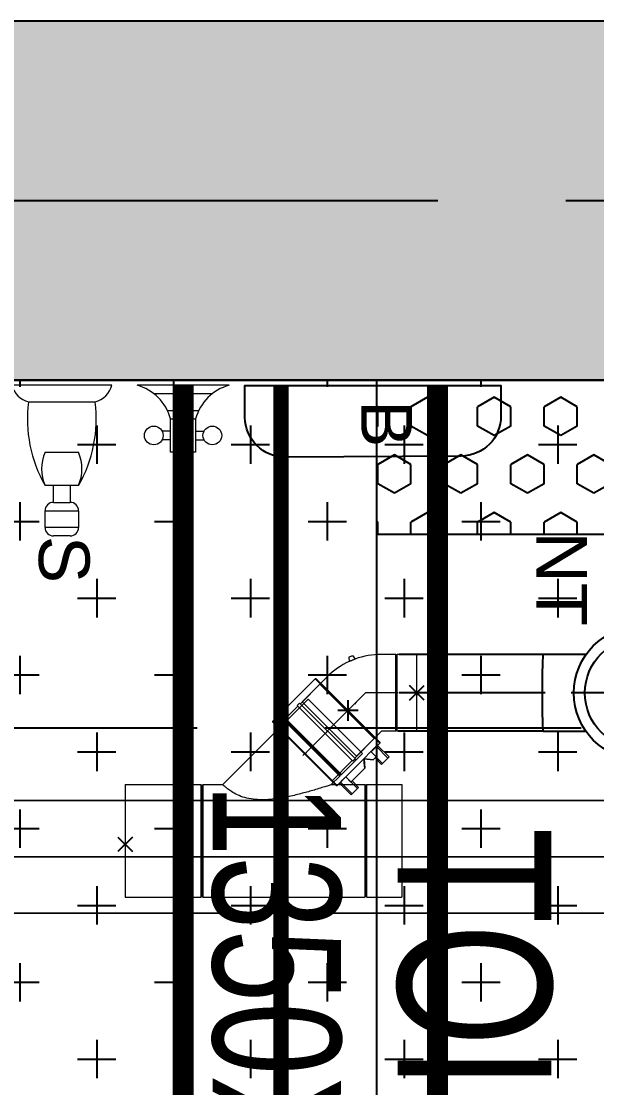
# Model space of a CAD drawing. Header units: millimetres. Extents: x -414464 to 1686, y -90036 to 108605.
# Drawn here: x -110087 to -109525, y -45646 to -44605 of the extents above; entities that cross this region are included whole.
import ezdxf
from ezdxf.lldxf.tags import DXFTag

# ---------------------------------------------------------------- set-up
doc = ezdxf.new("R2010")
doc.units = ezdxf.units.MM
doc.header["$LTSCALE"] = 1000
doc.header["$MEASUREMENT"] = 0
for name, pattern in [('$1$AUDIT_D_120904163729-0', [0]), ('$36$HIDDEN', [0.375, 0.25, -0.125]), ('AUDIT_D_120904163729-0', [0]), ('T8(T9 IS SIMILAR) - DIMENSION & TEXTING$1$AUDIT_D_120904163729-0', [0]), ('T8(T9 IS SIMILAR) - DIMENSION & TEXTING$1$CENTERX2', [101.6, 63.5, -12.7, 12.7, -12.7]), ('T8(T9 IS SIMILAR) - DIMENSION & TEXTING$1$HIDDEN', [0.375, 0.25, -0.125]), ('T8_REFUGE COLUMNS$1$CENTER2', [1.125, 0.75, -0.125, 0.125, -0.125])]:
    doc.linetypes.add(name, pattern=pattern)
doc.layers.get('0').update_dxf_attribs({"linetype": 'AUDIT_D_120904163729-0'})
for name, color, linetype in [('$0$A-HATCH -160', 251, '$1$AUDIT_D_120904163729-0'), ('$21$A-DIMENSIONS', 2, '$36$HIDDEN'), ('3BHK-A$1$A-TOI SUNK 50MM', 8, 'Continuous'), ('3BHK-A$1$ELEV.', 5, 'Continuous'), ('3BHK-A$1$LEDGE WALL', 5, 'Continuous'), ('a-rcc', 3, 'Continuous'), ('T8(T9 IS SIMILAR) - DIMENSION & TEXTING$1$A-DIMENSIONS', 2, 'T8(T9 IS SIMILAR) - DIMENSION & TEXTING$1$HIDDEN'), ('T8(T9 IS SIMILAR) - DIMENSION & TEXTING$1$A-PLUMBING', 7, 'T8(T9 IS SIMILAR) - DIMENSION & TEXTING$1$AUDIT_D_120904163729-0'), ('T8(T9 IS SIMILAR) - DIMENSION & TEXTING$1$pl-110 dia soil pipe', 1, 'Continuous'), ('T8(T9 IS SIMILAR) - DIMENSION & TEXTING$1$pl-110 dia soil pipe1', 1, 'Continuous'), ('T8(T9 IS SIMILAR) - DIMENSION & TEXTING$1$pl-75 dia waste pipe', 3, 'Continuous'), ('T8(T9 IS SIMILAR) - DIMENSION & TEXTING$1$pl-75 dia waste pipe1', 3, 'Continuous'), ('T8(T9 IS SIMILAR) - DIMENSION & TEXTING$1$PL-FITTINGS', 5, 'Continuous'), ('T8(T9 IS SIMILAR) - DIMENSION & TEXTING$1$U-TI-75MM WASTE WATER PIPE', 3, 'Continuous'), ('T8(T9 IS SIMILAR) - DIMENSION & TEXTING$1$U-TI-TEXT', 7, 'Continuous'), ('T8(T9 IS SIMILAR) - DIMENSION & TEXTING$1$U-TI-WS', 5, 'Continuous'), ('T8(T9 IS SIMILAR)$1$$6$a-beam 2', 50, 'Continuous'), ('T8_REFUGE COLUMNS$1$A-CENTERLINE', 193, 'T8_REFUGE COLUMNS$1$CENTER2'), ('T8_REFUGE COLUMNS$1$A-RCC COLS', 3, 'Continuous'), ('T8_TYPICAL COLUMNS$1$A-RCC COLS', 3, 'Continuous')]:
    doc.layers.add(name, color=color, linetype=linetype)
for name, color, linetype, lineweight in [('T8(T9 IS SIMILAR) - DIMENSION & TEXTING$1$a-Text', 4, 'Continuous', 0), ('T8(T9 IS SIMILAR) - DIMENSION & TEXTING$1$a-TEXT -R SIZE', 4, 'Continuous', 0), ('T8(T9 IS SIMILAR) - DIMENSION & TEXTING$1$FURNITURE_AR', 34, 'Continuous', 9), ('T8(T9 IS SIMILAR) - DIMENSION & TEXTING$1$U-TI-FIXTURE', 161, 'Continuous', 25), ('T8(T9 IS SIMILAR) - DIMENSION & TEXTING$1$U-TI-WS-HOT', 1, 'T8(T9 IS SIMILAR) - DIMENSION & TEXTING$1$DASHDOT', 30), ('T8(T9 IS SIMILAR)$1$D&W', 8, 'Continuous', 25)]:
    doc.layers.add(name, color=color, linetype=linetype, lineweight=lineweight)
doc.layers.add('T8(T9 IS SIMILAR) - DIMENSION & TEXTING$1$GEB-BEZUG', color=2, linetype='Continuous', lineweight=25, true_color=0xffff00)
doc.layers.add('T8_REFUGE COLUMNS$1$COL-HATCH', color=7, linetype='Continuous', lineweight=25, true_color=0xa3a3a3)
doc.styles.add('T8(T9 IS SIMILAR) - DIMENSION & TEXTING$1$arial', font='sanss___.ttf')
doc.styles.add('T8(T9 IS SIMILAR) - DIMENSION & TEXTING$1$ARIAL ARROW', font='swisscl.ttf')
doc.styles.add('T8(T9 IS SIMILAR) - DIMENSION & TEXTING$1$Romans 1', font='romans.shx', dxfattribs={"height": 100})
tags = doc.linetypes.add('T8(T9 IS SIMILAR) - DIMENSION & TEXTING$1$DASHDOT', pattern=[1, 0.5, -0.25, 0, -0.25]).pattern_tags.tags
tags[10:11] = [DXFTag(74, 4), DXFTag(75, 0), DXFTag(340, '0'), DXFTag(46, 1.0), DXFTag(50, 0.0), DXFTag(44, 0.0), DXFTag(45, 0.0)]
tags[8:9] = [DXFTag(74, 4), DXFTag(75, 0), DXFTag(340, '0'), DXFTag(46, 1.0), DXFTag(50, 0.0), DXFTag(44, 0.0), DXFTag(45, 0.0)]
tags[6:7] = [DXFTag(74, 4), DXFTag(75, 0), DXFTag(340, '0'), DXFTag(46, 1.0), DXFTag(50, 0.0), DXFTag(44, 0.0), DXFTag(45, 0.0)]
tags[4:5] = [DXFTag(74, 4), DXFTag(75, 0), DXFTag(340, '0'), DXFTag(46, 1.0), DXFTag(50, 0.0), DXFTag(44, 0.0), DXFTag(45, 0.0)]
doc.dimstyles.new('T8(T9 IS SIMILAR) - DIMENSION & TEXTING$1$ALPINE S', dxfattribs={"dimscale": 0, "dimtxt": 100, "dimasz": 75, "dimexe": 0, "dimexo": 0, "dimgap": 75, "dimtad": 1, "dimdec": 0, "dimzin": 0, "dimdsep": 46, "dimtxsty": 'T8(T9 IS SIMILAR) - DIMENSION & TEXTING$1$Romans 1', "dimblk": 'T8(T9 IS SIMILAR) - DIMENSION & TEXTING$1$_ArchTick', "dimcen": 0.09, "dimclrd": 256, "dimclre": 256, "dimclrt": 7, "dimadec": 0, "dimazin": 0, "dimtfac": 1, "dimtdec": 0, "dimtofl": 0, "dimtmove": 1, "dimatfit": 0, "dimldrblk": 'T8(T9 IS SIMILAR) - DIMENSION & TEXTING$1$_Open90', "dimfxl": 1, "dimtolj": 1, "dimtzin": 0, "dimarcsym": 0})

# ---------------------------------------------------------------- blocks, each defined once
blk = doc.blocks.new('T8_REFUGE COLUMNS')
at = {"layer": 'T8_REFUGE COLUMNS$1$COL-HATCH', "linetype": 'ByBlock'}
h = blk.add_hatch(color=256, dxfattribs=at)
h.dxf.hatch_style = 1
h.paths.add_polyline_path([(1184832.1, -5718799.9), (1185182.1, -5718799.9), (1185182.1, -5709299.9), (1184832.1, -5709299.9)])
at = {"layer": 'T8_REFUGE COLUMNS$1$A-CENTERLINE'}
blk.add_line((1185007.1, -5719488.7), (1185007.1, -5698299.6), dxfattribs=at)
at = {"layer": 'T8_REFUGE COLUMNS$1$A-RCC COLS', "linetype": 'ByBlock'}
blk.add_lwpolyline([(1184832.1, -5718799.9), (1185182.1, -5718799.9), (1185182.1, -5709299.9), (1184832.1, -5709299.9)], close=True, dxfattribs=at)
blk = doc.blocks.new('T8_TYPICAL COLUMNS')
at = {"layer": 'T8_TYPICAL COLUMNS$1$A-RCC COLS', "linetype": 'ByBlock'}
blk.add_blockref('T8_REFUGE COLUMNS', (0, 0), dxfattribs=at)
blk = doc.blocks.new('3BHK-A')
at = {"layer": '3BHK-A$1$A-TOI SUNK 50MM'}
h = blk.add_hatch(dxfattribs=at)
h.set_pattern_fill('CROSS', color=256, scale=300, style=0)
h.set_pattern_definition([(9e-15, (-0.65, 1286.84), (75, 75), [37.5, -112.5]), (90, (18.1, 1268.09), (-75, 75), [37.5, -112.5])])
h.paths.add_polyline_path([(1186532.7, -5713148.5), (1185182.4, -5713148.5), (1185182.4, -5710698.5), (1186532.7, -5710698.5)])
h.paths.add_polyline_path([(1185182.4, -5714848.6), (1186532.7, -5714848.6), (1186532.7, -5717398.5), (1185182.4, -5717398.5)])
at = {"layer": '3BHK-A$1$LEDGE WALL'}
h = blk.add_hatch(dxfattribs=at)
h.set_pattern_fill('HEX', color=8, scale=150, angle=180)
h.set_pattern_definition([(180, (1e-08, -100), (-4e-15, -32.47595264), [18.75, -37.5]), (300, (1e-08, -100), (28.125, 16.23797632), [18.75, -37.5]), (240, (-18.75, -100), (28.125, -16.23797632), [18.75, -37.5])])
h.paths.add_polyline_path([(1185332.8, -5715748.5), (1185182.8, -5715748.5), (1185182.8, -5716548.5), (1185332.8, -5716548.5)])
at = {"layer": '3BHK-A$1$A-TOI SUNK 50MM', "elevation": 0}
blk.add_lwpolyline([(1185182.4, -5714848.6), (1186532.7, -5714848.6), (1186532.7, -5717398.5), (1185182.4, -5717398.5)], close=True, dxfattribs=at)
at = {"layer": '3BHK-A$1$ELEV.'}
blk.add_line((1185182.4, -5716548.5, 0), (1186532.7, -5716548.5, 0), dxfattribs=at)
at = {"layer": '3BHK-A$1$LEDGE WALL', "elevation": 0}
blk.add_lwpolyline([(1185332.8, -5715748.5), (1185182.8, -5715748.5), (1185182.8, -5716548.5), (1185332.8, -5716548.5)], close=True, dxfattribs=at)
blk = doc.blocks.new('T8(T9 IS SIMILAR) - DIMENSION & TEXTING$1$_ArchTick')
at = {"color": 0, "linetype": 'ByBlock', "const_width": 0.15}
blk.add_lwpolyline([(-0.5, -0.5), (0.5, 0.5)], dxfattribs=at)
blk = doc.blocks.new('*D1383')
at = {"layer": 'T8(T9 IS SIMILAR) - DIMENSION & TEXTING$1$A-DIMENSIONS', "linetype": 'T8(T9 IS SIMILAR) - DIMENSION & TEXTING$1$HIDDEN', "lineweight": -2, "transparency": 16777216}
for p, q in [((1185777.6, -5714848.7), (1185522.3, -5714848.7)), ((1185731.8, -5717398.7), (1185522.3, -5717398.7))]:
    blk.add_line(p, q, dxfattribs=at)
at = {"layer": 'T8(T9 IS SIMILAR) - DIMENSION & TEXTING$1$A-DIMENSIONS', "lineweight": -2, "transparency": 16777216}
blk.add_line((1185522.3, -5714848.7), (1185522.3, -5717398.7), dxfattribs=at)
at = {"layer": 'T8(T9 IS SIMILAR) - DIMENSION & TEXTING$1$A-DIMENSIONS', "linetype": 'ByBlock', "lineweight": -2, "transparency": 16777216, "xscale": 75, "yscale": 75, "zscale": 75}
for p, rotation in [((1185522.3, -5714848.7), 90), ((1185522.3, -5717398.7), 270)]:
    blk.add_blockref('T8(T9 IS SIMILAR) - DIMENSION & TEXTING$1$_ArchTick', p, dxfattribs=dict(at, rotation=rotation))
at = {"layer": 'T8(T9 IS SIMILAR) - DIMENSION & TEXTING$1$A-DIMENSIONS', "color": 7, "linetype": 'ByBlock', "transparency": 16777216, "insert": (1185397.3, -5716123.7), "char_height": 100, "attachment_point": 5, "rotation": 90, "style": 'T8(T9 IS SIMILAR) - DIMENSION & TEXTING$1$Romans 1'}
blk.add_mtext('\\A1;2550', dxfattribs=at)
blk = doc.blocks.new('T8(T9 IS SIMILAR) - DIMENSION & TEXTING$1$_Open90')
at = {"color": 0, "linetype": 'ByBlock', "lineweight": -2}
for p, q in [((-0.5, 0.5), (0, 0)), ((0, 0), (-1, 0)), ((0, 0), (-0.5, -0.5))]:
    blk.add_line(p, q, dxfattribs=at)
blk = doc.blocks.new('T8(T9 IS SIMILAR) - DIMENSION & TEXTING$1$Einfügepunkt')
at = {"layer": 'T8(T9 IS SIMILAR) - DIMENSION & TEXTING$1$GEB-BEZUG'}
for p, q in [((-7.1, -7.1), (7.1, 7.1)), ((-7.1, 7.1), (7.1, -7.1))]:
    blk.add_line(p, q, dxfattribs=at)
blk = doc.blocks.new('T8(T9 IS SIMILAR) - DIMENSION & TEXTING$1$388.001.00.1_G')
at = {"layer": 'T8(T9 IS SIMILAR) - DIMENSION & TEXTING$1$U-TI-75MM WASTE WATER PIPE', "ltscale": 5}
for p, q in [((-25.1, 60.1), (-25.1, 100)), ((-25.1, 100), (25.1, 100)), ((25.1, 60.1), (25.1, 100)), ((0, 0), (0, 67.6)), ((-60.1, 25.1), (-100, 25.1)), ((-100, -25.1), (-100, 25.1)), ((60.1, 25.1), (100, 25.1)), ((100, -25.1), (100, 25.1)), ((0, 0), (-67.6, 0)), ((0, 0), (0, 2.5)), ((0, 0), (0, -67.6)), ((0, 0), (67.6, 0)), ((0, 0), (-2.5, 0)), ((0, 0), (0, -2.5)), ((0, 0), (2.5, 0)), ((-60.1, -25.1), (-100, -25.1)), ((60.1, -25.1), (100, -25.1)), ((-37.7, -53.1), (-37.7, -95)), ((37.7, -53.1), (37.7, -95))]:
    blk.add_line(p, q, dxfattribs=at)
for radius in [65.1, 54.2]:
    blk.add_circle((0, 0), radius, dxfattribs=at)
blk.add_ellipse((0, -95), major_axis=(37.7, 0), ratio=0.026177, start_param=3.141593, end_param=6.283185, dxfattribs=at)
blk.add_blockref('T8(T9 IS SIMILAR) - DIMENSION & TEXTING$1$Einfügepunkt', (0, 0), dxfattribs=at)
blk = doc.blocks.new('T8(T9 IS SIMILAR) - DIMENSION & TEXTING$1$365.045.16.1_A')
at = {"lineweight": 13, "ltscale": 25}
for p, q in [((-61.9, 8.8), (-8.8, 61.9)), ((8.3, 44.7), (-8.8, 61.9)), ((8.3, 44.7), (-44.7, -8.3)), ((-43.7, -9.4), (9.4, 43.7)), ((8.3, 43.7), (-43.7, -8.3)), ((8.3, 43.7), (8.3, 44.7)), ((8.3, 43.7), (9.4, 43.7)), ((15.5, 37.5), (9.4, 43.7)), ((-17.1, 17.1), (-18.9, 18.9)), ((0, 0), (-17.1, 17.1)), ((-9.2, 9.2), (-11, 11)), ((34.7, 16.5), (30.6, 16)), ((36.3, 12.9), (32.9, 10.3)), ((34.7, 16.5), (36.3, 12.9)), ((-44.7, -8.3), (-61.9, 8.8)), ((0, -15.5), (0, 0)), ((-43.7, -8.3), (-44.7, -8.3)), ((-43.7, -8.3), (-43.7, -9.4)), ((-37.5, -15.5), (-43.7, -9.4)), ((-37.5, -29.3), (-37.5, -15.5)), ((0, -29.3), (0, -15.5)), ((37.5, -29.3), (37.5, -15.5)), ((-36.7, -30), (-37.5, -29.3)), ((37.5, -29.3), (-37.5, -29.3)), ((-36.7, -30), (-37.5, -30.7)), ((-37.5, -50), (-37.5, -30.7)), ((-37.5, -30.7), (37.5, -30.7)), ((-36.7, -30), (36.8, -30)), ((0, -31.8), (0, -29.3)), ((36.8, -30), (37.5, -29.3)), ((36.8, -30), (37.5, -30.7)), ((37.5, -50), (37.5, -30.7)), ((-37.5, -50), (37.5, -50)), ((0, -50), (-2.5, -50)), ((0, -50), (0, -47.5)), ((0, -50), (0, -52.5)), ((0, -50), (2.5, -50))]:
    blk.add_line(p, q, dxfattribs=at)
for start, end in [(24.8604, 45), (0, 20.1396)]:
    blk.add_arc((-37.5, -15.5), 75, start, end, dxfattribs=at)
blk.add_open_spline([(32.9, 10.3), (32.9, 10.3), (32.9, 10.3), (32.8, 10.5), (32.8, 10.6), (32.6, 11), (32.4, 11.3), (32.2, 11.9), (32.1, 12.1), (31.9, 12.6), (31.8, 12.8), (31.6, 13.2), (31.6, 13.4), (31.4, 13.8), (31.3, 14), (31.1, 14.6), (31, 14.9), (30.8, 15.4), (30.7, 15.6), (30.6, 15.9), (30.6, 16), (30.6, 16)], degree=3, knots=[-0.9758327, -0.9758327, -0.9758327, -0.9758327, -0.8930469, -0.8930469, -0.7796093, -0.7796093, -0.6561479, -0.6561479, -0.5667077, -0.5667077, -0.5007206, -0.5007206, -0.4380575, -0.4380575, -0.3616519, -0.3616519, -0.247098, -0.247098, -0.1245121, -0.1245121, 0, 0, 0, 0], dxfattribs=at)
blk.add_blockref('T8(T9 IS SIMILAR) - DIMENSION & TEXTING$1$Einfügepunkt', (0, -50), dxfattribs=at)
blk = doc.blocks.new('T8(T9 IS SIMILAR) - DIMENSION & TEXTING$1$367.125.16.1_A')
at = {"lineweight": 13, "ltscale": 25}
for p, q in [((-73.7, 161.5, -0.8), (-73.7, 195.4, -0.8)), ((-73.7, 195.4, -0.8), (36.3, 195.4, -0.8)), ((36.3, 161.5, -0.8), (36.3, 195.4, -0.8)), ((-157.1, 104.1), (-104.1, 157.1)), ((-104.1, 157.1), (-83.6, 136.6)), ((-72.6, 160.4, -0.8), (-73.7, 161.5, -0.8)), ((36.3, 161.5, -0.8), (-73.7, 161.5, -0.8)), ((-72.6, 160.4, -0.8), (-73.7, 159.3, -0.8)), ((-73.7, 126.7, -0.8), (-73.7, 159.3, -0.8)), ((-73.7, 159.3, -0.8), (36.3, 159.3, -0.8)), ((35.2, 160.4, -0.8), (-72.6, 160.4, -0.8)), ((35.2, 160.4, -0.8), (36.3, 161.5, -0.8)), ((35.2, 160.4, -0.8), (36.3, 159.3, -0.8)), ((36.3, 1.5, -0.8), (36.3, 159.3, -0.8)), ((-83.6, 136.6), (-136.6, 83.6)), ((-83.6, 135.1), (-83.6, 136.6)), ((-135.1, 82.1), (-82.1, 135.1)), ((-83.6, 135.1), (-135.1, 83.6)), ((-83.6, 135.1), (-82.1, 135.1)), ((-82.1, 135.1), (-73.7, 126.7)), ((-157.1, 104.1), (-136.6, 83.6)), ((-135.1, 83.6), (-136.6, 83.6)), ((-135.1, 83.6), (-135.1, 82.1)), ((-135.1, 82.1), (-73.6, 20.6)), ((-73.7, 1.5, -0.8), (-73.7, 20.7, 0.1)), ((-72.6, 0.4, -0.8), (-73.7, 1.5, -0.8)), ((36.3, 1.5, -0.8), (-73.7, 1.5, -0.8)), ((-72.6, 0.4, -0.8), (-73.7, -0.7, -0.8)), ((-72.6, 0.4, -0.8), (35.2, 0.4, -0.8)), ((35.2, 0.4, -0.8), (36.3, 1.5, -0.8)), ((35.2, 0.4, -0.8), (36.3, -0.7, -0.8)), ((-73.7, -74.6, -0.8), (-73.7, -0.7, -0.8)), ((-73.7, -0.7, -0.8), (36.3, -0.7, -0.8)), ((36.3, -74.6, -0.8), (36.3, -0.7, -0.8)), ((-73.7, -74.6, -0.8), (36.3, -74.6, -0.8))]:
    blk.add_line(p, q, dxfattribs=at)
blk.add_open_spline([(-73.7, 126.7, 0.1), (-73.7, 126.7, 0.1), (-73.5, 126.2, 0.1), (-72.9, 124.3, 0.1), (-72.5, 123, 0.1), (-71, 118.3, 0.1), (-69.7, 114, 0.1), (-67.4, 106.3, 0.1), (-66.3, 102.4, 0.1), (-64.2, 94.2, 0.1), (-63.1, 89.9, 0.1), (-61.2, 81.1, 0.1), (-60.4, 76.6, 0.1), (-59.3, 67.7, 0.1), (-58.9, 63.3, 0.1), (-58.9, 56.2, 0.1), (-59.1, 53.3, 0.1), (-59.8, 47.7, 0.1), (-60.3, 44.9, 0.1), (-61.8, 39.7, 0.1), (-62.7, 37.2, 0.1), (-64.8, 32.9, 0.1), (-65.9, 30.9, 0.1), (-67.8, 27.9, 0.1), (-68.7, 26.6, 0.1), (-70.4, 24.4, 0.1), (-71.2, 23.5, 0.1), (-72.4, 22.1, 0.1), (-72.9, 21.5, 0.1), (-73.5, 20.8, 0.1), (-73.7, 20.7, 0.1), (-73.7, 20.7, 0.1)], degree=3, knots=[8.222625, 8.222625, 8.222625, 8.222625, 8.980345, 8.980345, 9.738065, 9.738065, 11.253506, 11.253506, 12.551442, 12.551442, 13.849378, 13.849378, 15.147314, 15.147314, 16.44525, 16.44525, 17.266568, 17.266568, 18.087887, 18.087887, 18.909205, 18.909205, 19.730524, 19.730524, 20.43574, 20.43574, 21.140957, 21.140957, 21.846174, 21.846174, 22.551391, 22.551391, 22.551391, 22.551391], dxfattribs=at)
blk.add_blockref('T8(T9 IS SIMILAR) - DIMENSION & TEXTING$1$Einfügepunkt', (-15.4, -74.6, 0.1), dxfattribs=at)
blk = doc.blocks.new('T8(T9 IS SIMILAR) - DIMENSION & TEXTING$1$365.771.16.1_A')
at = {"lineweight": 13, "ltscale": 25}
for p, q in [((0, 60), (0, 62.5)), ((-60.5, 56.2), (-44.5, 56.2)), ((-60.5, 45.8), (-60.5, 56.2)), ((-60.5, 54.7), (-44.5, 54.7)), ((-43.8, 60), (-44.5, 59.3)), ((-44.5, 56.2), (-44.5, 59.3)), ((44.5, 59.3), (-44.5, 59.3)), ((-44.5, 47.3), (-44.5, 54.7)), ((43.8, 60), (-43.8, 60)), ((-37.5, 31.7), (-37.5, 60)), ((0, 60), (0, 57.5)), ((0, 30.8), (0, 57.5)), ((37.5, 31.7), (37.5, 60)), ((43.8, 60), (44.5, 59.3)), ((44.5, 0.7), (44.5, 59.3)), ((-60.5, 47.3), (-44.5, 47.3)), ((-60.5, 45.8), (-51.5, 45.8)), ((-51.5, 47.4), (-44.3, 47.4)), ((-51.5, 28.4), (-51.5, 47.4)), ((-44.3, 47.4), (-44.3, 22.4)), ((-38.5, 28.3), (-38.5, 31.7)), ((38.5, 31.7), (-38.5, 31.7)), ((38.5, 28.3), (38.5, 31.7)), ((-51.5, 28.3), (-51.5, 28.4)), ((-44.5, 22.4), (-51.5, 28.3)), ((-44.5, 22.4), (-51.5, 16.6)), ((-44.5, 22.4), (-44.3, 22.4)), ((-44.3, 22.4), (-44.3, 12.6)), ((38.5, 28.3), (-38.5, 28.3)), ((-37.5, 0), (-37.5, 28.3)), ((0, 28.3), (0, 30.8)), ((0, 28.3), (0, 25.8)), ((0, 2.5), (0, 25.8)), ((37.5, 0), (37.5, 28.3)), ((-60.5, 14.2), (-51.5, 14.2)), ((-60.5, 3.8), (-60.5, 14.2)), ((-60.5, 12.7), (-44.5, 12.7)), ((-51.5, 16.5), (-51.5, 16.6)), ((-51.5, 12.6), (-51.5, 16.5)), ((-44.3, 12.6), (-51.5, 12.6)), ((-44.5, 5.3), (-44.5, 12.7)), ((-60.5, 5.3), (-44.5, 5.3)), ((-60.5, 3.8), (-44.5, 3.8)), ((-44.5, 0.7), (-44.5, 3.8)), ((-43.8, 0), (-44.5, 0.7)), ((44.5, 0.7), (-44.5, 0.7)), ((43.8, 0), (-43.8, 0)), ((0, 0), (0, 2.5)), ((0, 0), (0, -2.5)), ((43.8, 0), (44.5, 0.7))]:
    blk.add_line(p, q, dxfattribs=at)
at = {"lineweight": 13, "ltscale": 25, "flags": 128}
for points in [[(-44.5, 56.2), (-44.5, 56.2), (-44.5, 56.1), (-44.5, 56), (-44.5, 55.8), (-44.4, 55.6), (-44.4, 55.3), (-44.4, 55), (-44.3, 54.7), (-44.3, 54.3), (-44.3, 53.9), (-44.3, 53.5), (-44.2, 53), (-44.2, 52.6), (-44.2, 52.1), (-44.2, 51.6), (-44.2, 51.1), (-44.2, 50.6), (-44.2, 50.1), (-44.2, 49.6), (-44.2, 49.1), (-44.3, 48.6), (-44.3, 48.2), (-44.3, 47.8), (-44.3, 47.4)], [(-44.5, 47.3), (-44.5, 47.3), (-44.5, 47.4), (-44.5, 47.6), (-44.5, 47.8), (-44.4, 48.1), (-44.4, 48.4), (-44.4, 48.7), (-44.4, 49.1), (-44.4, 49.6), (-44.4, 50.1), (-44.3, 50.5), (-44.3, 51), (-44.3, 51.5), (-44.4, 51.9), (-44.4, 52.4), (-44.4, 52.9), (-44.4, 53.3), (-44.4, 53.6), (-44.4, 53.9), (-44.5, 54.2), (-44.5, 54.4), (-44.5, 54.6), (-44.5, 54.7), (-44.5, 54.7)], [(-51.5, 28.4), (-51.2, 28.2), (-50.9, 27.9), (-50.5, 27.6), (-50.2, 27.4), (-49.9, 27.1), (-49.6, 26.9), (-49.3, 26.6), (-49, 26.3), (-48.7, 26.1), (-48.4, 25.8), (-48.1, 25.6), (-47.8, 25.3), (-47.5, 25.1), (-47.2, 24.8), (-46.9, 24.6), (-46.6, 24.3), (-46.3, 24.1), (-46, 23.9), (-45.7, 23.6), (-45.5, 23.4), (-45.2, 23.1), (-44.9, 22.9), (-44.6, 22.7), (-44.3, 22.4)], [(-44.3, 22.4), (-44.6, 22.2), (-44.9, 22), (-45.2, 21.7), (-45.5, 21.5), (-45.7, 21.3), (-46, 21), (-46.3, 20.8), (-46.6, 20.5), (-46.9, 20.3), (-47.2, 20.1), (-47.5, 19.8), (-47.8, 19.6), (-48.1, 19.3), (-48.4, 19.1), (-48.7, 18.8), (-49, 18.6), (-49.3, 18.3), (-49.6, 18), (-49.9, 17.8), (-50.2, 17.5), (-50.5, 17.3), (-50.9, 17), (-51.2, 16.7), (-51.5, 16.5)], [(-44.5, 5.3), (-44.5, 5.3), (-44.5, 5.4), (-44.5, 5.6), (-44.5, 5.8), (-44.4, 6.1), (-44.4, 6.4), (-44.4, 6.7), (-44.4, 7.1), (-44.4, 7.6), (-44.4, 8.1), (-44.3, 8.5), (-44.3, 9), (-44.3, 9.5), (-44.4, 9.9), (-44.4, 10.4), (-44.4, 10.9), (-44.4, 11.3), (-44.4, 11.6), (-44.4, 11.9), (-44.5, 12.2), (-44.5, 12.4), (-44.5, 12.6), (-44.5, 12.7), (-44.5, 12.7)], [(-44.3, 12.6), (-44.3, 12.2), (-44.3, 11.8), (-44.3, 11.4), (-44.2, 10.9), (-44.2, 10.4), (-44.2, 9.9), (-44.2, 9.4), (-44.2, 8.9), (-44.2, 8.4), (-44.2, 7.9), (-44.2, 7.4), (-44.2, 7), (-44.3, 6.5), (-44.3, 6.1), (-44.3, 5.7), (-44.3, 5.3), (-44.4, 5), (-44.4, 4.7), (-44.4, 4.4), (-44.5, 4.2), (-44.5, 4), (-44.5, 3.9), (-44.5, 3.8), (-44.5, 3.8)]]:
    blk.add_lwpolyline(points, dxfattribs=at)
at = {"lineweight": 13, "ltscale": 25}
blk.add_blockref('T8(T9 IS SIMILAR) - DIMENSION & TEXTING$1$Einfügepunkt', (0, 0), dxfattribs=at)
blk = doc.blocks.new('T8(T9 IS SIMILAR) - DIMENSION & TEXTING$1$FAUCET')
at = {"layer": 'T8(T9 IS SIMILAR) - DIMENSION & TEXTING$1$FURNITURE_AR', "color": 7}
for p, q in [((-0.01, 0.18), (0.01, 0.18)), ((-0.02, 0.17), (0.02, 0.17)), ((-0.02, 0.15), (-0.02, 0.17)), ((0.02, 0.17), (0.02, 0.15)), ((0.02, 0.15), (-0.02, 0.15)), ((0.01, 0.14), (-0.01, 0.14)), ((-0.01, 0.12), (-0.01, 0.14)), ((0.01, 0.14), (0.01, 0.12)), ((-0.02, 0.12), (0.02, 0.12)), ((-0.16, 0.08), (-0.13, 0.08)), ((-0.16, 0.04), (-0.16, 0.08)), ((-0.13, 0.08), (-0.13, 0.04)), ((0.02, 0.08), (-0.02, 0.08)), ((0.13, 0.08), (0.16, 0.08)), ((0.13, 0.04), (0.13, 0.08)), ((0.16, 0.08), (0.16, 0.04)), ((-0.16, 0.065), (-0.17, 0.065)), ((-0.13, 0.065), (-0.12, 0.065)), ((0.13, 0.065), (0.12, 0.065)), ((0.16, 0.065), (0.17, 0.065)), ((-0.16, 0.055), (-0.17, 0.055)), ((-0.13, 0.055), (-0.12, 0.055)), ((0.13, 0.055), (0.12, 0.055)), ((0.16, 0.055), (0.17, 0.055)), ((-0.13, 0.04), (-0.16, 0.04)), ((0.16, 0.04), (0.13, 0.04)), ((-0.1258, 0.03), (-0.1639, 0.03)), ((0.1642, 0.03), (0.1261, 0.03)), ((-0.04, 0.02), (0.04, 0.02)), ((-0.2, 0), (-0.09, 0)), ((-0.1803, 0.01), (-0.1096, 0.01)), ((-0.06, 0), (0.06, 0)), ((0.09, 0), (0.2, 0)), ((0.1097, 0.01), (0.1804, 0.01))]:
    blk.add_line(p, q, dxfattribs=at)
for centre in [(-0.18, 0.06), (-0.145, 0.06), (-0.11, 0.06), (0.11, 0.06), (0.145, 0.06), (0.18, 0.06)]:
    blk.add_circle(centre, 0.0112, dxfattribs=at)
for centre, radius, start, end in [((-0.0103, 0.1703), 0.0097, 88.2224, 181.7776), ((0.0103, 0.1703), 0.0097, 358.2224, 91.7776), ((-0.0103, 0.1497), 0.0097, 178.2224, 271.7776), ((0.0103, 0.1497), 0.0097, 268.2224, 1.7776), ((0.12, 0.04), 0.1612, 150.2551, 187.125), ((0.0257, 0.1), 0.0498, 156.3417, 203.6583), ((-0.0257, 0.1), 0.0498, 336.3417, 23.6584), ((-0.12, 0.04), 0.1612, 352.875, 29.7449), ((-0.215, 0.055), 0.057, 285.2551, 344.7449), ((-0.075, 0.055), 0.057, 195.2551, 254.7449), ((0.075, 0.055), 0.057, 285.2551, 344.7449), ((0.215, 0.055), 0.057, 195.2551, 254.7449), ((-0.0318, -0.0082), 0.0293, 106.1502, 163.8498), ((0.0318, -0.0082), 0.0293, 16.1502, 73.8498)]:
    blk.add_arc(centre, radius, start, end, dxfattribs=at)
blk = doc.blocks.new('T8(T9 IS SIMILAR) - DIMENSION & TEXTING$1$A$C77D62699')
at = {"layer": 'T8(T9 IS SIMILAR) - DIMENSION & TEXTING$1$pl-110 dia soil pipe1'}
for p, q in [((-21859.2, -3643.6, 0), (-21859.7, -2179.3, 0)), ((-21749.2, -3643.6, 0), (-21749.7, -2230.5, 0))]:
    blk.add_line(p, q, dxfattribs=at)
at = {"layer": 'T8(T9 IS SIMILAR) - DIMENSION & TEXTING$1$pl-110 dia soil pipe1', "color": 12, "linetype": 'T8(T9 IS SIMILAR) - DIMENSION & TEXTING$1$CENTERX2'}
blk.add_line((-21804.2, -3643.6, 0), (-21804.7, -2230.3, 0), dxfattribs=at)
at = {"layer": 'T8(T9 IS SIMILAR) - DIMENSION & TEXTING$1$pl-75 dia waste pipe1'}
for p, q in [((-22002.1, -2511.9, 0.8), (-22002.1, -2652.5, 0.5)), ((-21927.1, -2512, 0.8), (-21927.1, -2653.5, 0.5))]:
    blk.add_line(p, q, dxfattribs=at)
at = {"layer": 'T8(T9 IS SIMILAR) - DIMENSION & TEXTING$1$pl-75 dia waste pipe1', "color": 12, "linetype": 'T8(T9 IS SIMILAR) - DIMENSION & TEXTING$1$CENTERX2'}
blk.add_line((-21964.6, -2509.9, 0.8), (-21964.6, -2652.5, 0.5), dxfattribs=at)
at = {"layer": 'T8(T9 IS SIMILAR) - DIMENSION & TEXTING$1$U-TI-FIXTURE', "color": 7, "elevation": 0.7}
for points in [[(-22195.7, -2591.8), (-22194.8, -2763.9, -0.414214), (-22233.4, -2803), (-22264.7, -2803.2), (-22264.7, -2553.3), (-22234.8, -2553.1, -0.414214)], [(-22195.7, -2591.8), (-22194.8, -2763.9, -0.414214), (-22233.4, -2803), (-22264.7, -2803.1), (-22264.7, -2553.3), (-22234.8, -2553.1, -0.414214)]]:
    blk.add_lwpolyline(points, format="xyb", close=True, dxfattribs=at)
at = {"layer": 'T8(T9 IS SIMILAR) - DIMENSION & TEXTING$1$U-TI-WS', "lineweight": 40, "ltscale": 0.01, "const_width": 20.5}
for points, elevation in [([(-22264.4, -2614.9), (-21434.2, -2614.9)], 0.1), ([(-22264.8, -2863.4), (-21435.3, -2863.4)], 0.8)]:
    blk.add_lwpolyline(points, dxfattribs=dict(at, elevation=elevation))
at = {"layer": 'T8(T9 IS SIMILAR) - DIMENSION & TEXTING$1$U-TI-WS-HOT', "ltscale": 0.1, "const_width": 15, "elevation": 0.7}
blk.add_lwpolyline([(-21036.4, -4042.8), (-21509.8, -4042.8), (-21509.8, -2767.8), (-22264.4, -2767.8)], dxfattribs=at)
at = {"layer": 'T8(T9 IS SIMILAR) - DIMENSION & TEXTING$1$FURNITURE_AR', "xscale": 816.4485071879512, "yscale": 816.4485071879512, "zscale": 816.4485071879512, "rotation": 270}
blk.add_blockref('T8(T9 IS SIMILAR) - DIMENSION & TEXTING$1$FAUCET', (-22264.8, -2981.8, 0.8), dxfattribs=at)
at = {"layer": 'T8(T9 IS SIMILAR) - DIMENSION & TEXTING$1$pl-110 dia soil pipe', "ltscale": 0.1, "xscale": 1.000020158935082, "yscale": 1.000020158935082, "zscale": 1.000020158935082, "rotation": 359.9987260453056}
blk.add_blockref('T8(T9 IS SIMILAR) - DIMENSION & TEXTING$1$367.125.16.1_A', (-21801.2, -2845.4, 0.9), dxfattribs=at)
at = {"layer": 'T8(T9 IS SIMILAR) - DIMENSION & TEXTING$1$pl-75 dia waste pipe', "ltscale": 0.1, "xscale": 1.000020158935082, "yscale": 1.000020158935082, "zscale": 1.000020158935082, "rotation": 179.9987260453056}
blk.add_blockref('T8(T9 IS SIMILAR) - DIMENSION & TEXTING$1$365.045.16.1_A', (-21964.6, -2685.2, 0.5), dxfattribs=at)
at = {"layer": 'T8(T9 IS SIMILAR) - DIMENSION & TEXTING$1$pl-75 dia waste pipe', "xscale": 1.000020158935082, "yscale": 1.000020158935082, "zscale": 1.000020158935082, "rotation": 224.9999999999999}
blk.add_blockref('T8(T9 IS SIMILAR) - DIMENSION & TEXTING$1$365.771.16.1_A', (-21947.4, -2702.4, 0.5), dxfattribs=at)
at = {"layer": 'T8(T9 IS SIMILAR) - DIMENSION & TEXTING$1$PL-FITTINGS', "xscale": 1.000020158935082, "yscale": 1.000020158935082, "zscale": 1.000020158935082, "rotation": 359.9986903380305}
blk.add_blockref('T8(T9 IS SIMILAR) - DIMENSION & TEXTING$1$388.001.00.1_G', (-21964.4, -2416.9, 0.7), dxfattribs=at)
at = {"layer": 'T8(T9 IS SIMILAR) - DIMENSION & TEXTING$1$U-TI-TEXT', "style": 'T8(T9 IS SIMILAR) - DIMENSION & TEXTING$1$arial'}
for s, height, p in [('NT', 49.53, (-22122.1, -2518.5, 0.7)), ('B', 49.5, (-22250.4, -2689.5, 1.3)), ('S', 49.5, (-22117.8, -3004.2, 0.8))]:
    blk.add_text(s, height=height, rotation=359.9999, dxfattribs=at).set_placement(p)
blk = doc.blocks.new('T8(T9 IS SIMILAR) - DIMENSION & TEXTING')
at = {"layer": 'T8(T9 IS SIMILAR) - DIMENSION & TEXTING$1$A-PLUMBING', "linetype": 'ByBlock'}
blk.add_blockref('T8(T9 IS SIMILAR) - DIMENSION & TEXTING$1$A$C77D62699', (1207452.3, -5713874), dxfattribs=at)
at = {"layer": 'T8(T9 IS SIMILAR) - DIMENSION & TEXTING$1$a-Text', "style": 'T8(T9 IS SIMILAR) - DIMENSION & TEXTING$1$ARIAL ARROW'}
blk.add_text('TOILET-2', height=150, dxfattribs=at).set_placement((1185619.2, -5716527.8, 0.5))
at = {"layer": 'T8(T9 IS SIMILAR) - DIMENSION & TEXTING$1$a-TEXT -R SIZE', "color": 2, "style": 'T8(T9 IS SIMILAR) - DIMENSION & TEXTING$1$ARIAL ARROW'}
blk.add_text('1350X2550', height=125, dxfattribs=at).set_placement((1185576.1, -5716708.4, 0.5))
at = {"layer": 'T8(T9 IS SIMILAR) - DIMENSION & TEXTING$1$A-DIMENSIONS', "linetype": 'ByBlock'}
dim = blk.add_linear_dim(base=(1185522.3, -5717398.7, 0.5), p1=(1185777.6, -5714848.7, 0.5), p2=(1185731.8, -5717398.7, 0.5), angle=270, dimstyle='T8(T9 IS SIMILAR) - DIMENSION & TEXTING$1$ALPINE S', override={"dimscale": 1, "dimfxl": 5, "dimarcsym": 1}, dxfattribs=at)
dim.commit()
dim.dimension.update_dxf_attribs({"geometry": '*D1383', "text_midpoint": (1185397.3, -5716123.7, 0.5)})
blk = doc.blocks.new('T8(T9 IS SIMILAR)')
at = {"layer": 'T8(T9 IS SIMILAR)$1$D&W', "linetype": 'ByBlock'}
for name in ['T8_TYPICAL COLUMNS', '3BHK-A']:
    blk.add_blockref(name, (0, 0), dxfattribs=at)
at = {"layer": 'T8(T9 IS SIMILAR)$1$$6$a-beam 2', "linetype": 'ByBlock'}
blk.add_blockref('T8(T9 IS SIMILAR) - DIMENSION & TEXTING', (0, 0), dxfattribs=at)
blk = doc.blocks.new('A$C48506478')
at = {"layer": '$21$A-DIMENSIONS', "linetype": 'ByBlock'}
blk.add_blockref('T8(T9 IS SIMILAR)', (-1195542.6, 5727884.6), dxfattribs=at)
at = {"layer": '$0$A-HATCH -160', "linetype": 'ByBlock'}
blk.add_blockref('T8(T9 IS SIMILAR) - DIMENSION & TEXTING', (-1195542.6, 5727884.6), dxfattribs=at)

msp = doc.modelspace()

# ---------------------------------------------------------------- block references
at = {"layer": 'a-rcc', "linetype": 'ByBlock', "rotation": 270}
msp.add_blockref('A$C48506478', (-121076, -55315.3, 0), dxfattribs=at)

doc.saveas('drawing.dxf')
